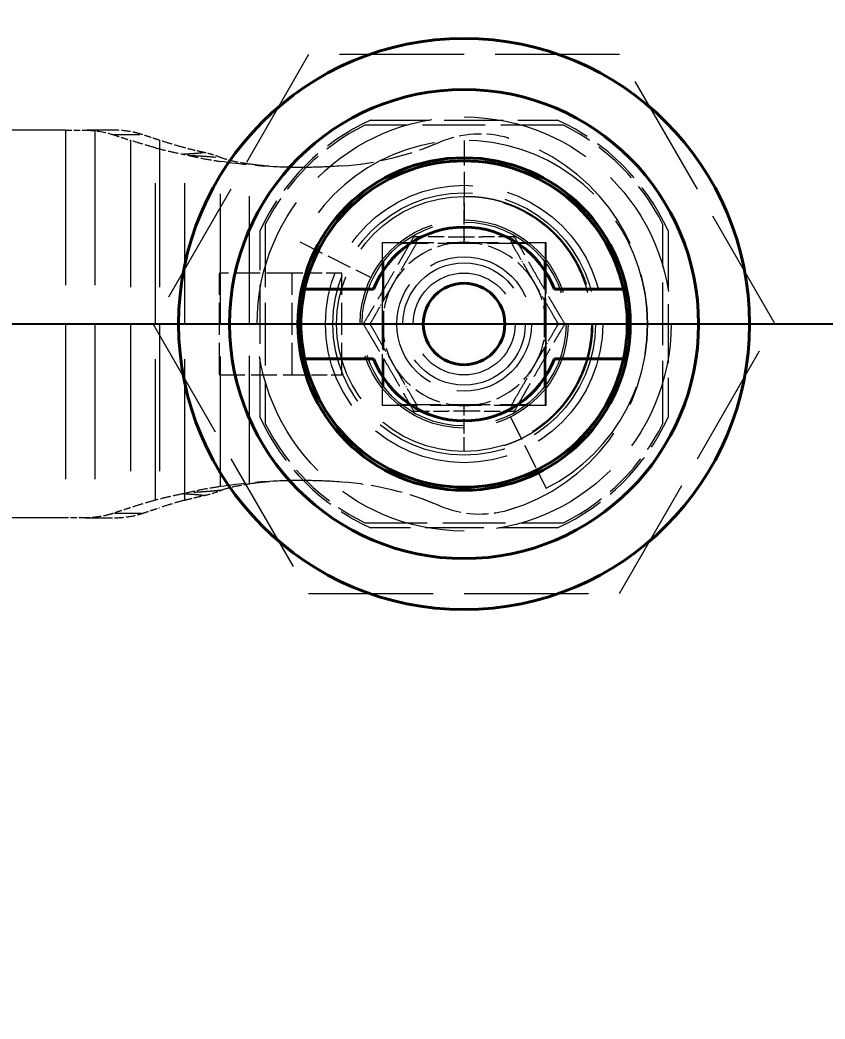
# Model space of a CAD drawing. Header units: millimetres. Extents: x 0 to 2523, y 0 to 1782.
# Drawn here: x 823.5 to 862.97, y 529.16 to 578.14 of the extents above; entities that cross this region are included whole.
import ezdxf

# ---------------------------------------------------------------- set-up
doc = ezdxf.new("R2010")
doc.units = ezdxf.units.MM
doc.header["$LTSCALE"] = 3
doc.linetypes.add('DASHED', pattern=[0.2067, 0.1654, -0.0413])
for name, color, linetype, lineweight in [('가려진 것(ISO)', 2, 'DASHED', 18), ('가려진 좁은 것(ISO)', 2, 'DASHED', 18), ('가시적인 것(ISO)', 3, 'Continuous', 40), ('치수(ISO)', 2, 'Continuous', 25)]:
    doc.layers.add(name, color=color, linetype=linetype, lineweight=lineweight)
doc.styles.add('치수 텍스트_PSTEK_POSCO', font='isocp.shx')
doc.dimstyles.new('치수_PSTEK_POSCO', dxfattribs={"dimscale": 3, "dimtxt": 2.5, "dimasz": 1.5, "dimexe": 1, "dimexo": 1.5, "dimgap": 1, "dimtad": 1, "dimrnd": 1e-08, "dimdsep": 46, "dimtxsty": '치수 텍스트_PSTEK_POSCO', "dimcen": 0.09, "dimdle": 10, "dimclrd": 7, "dimclre": 7, "dimclrt": 2, "dimadec": 1, "dimazin": 2, "dimtfac": 1, "dimtmove": 0, "dimatfit": 3, "dimfxl": 0, "dimtolj": 1, "dimlwd": -1, "dimlwe": -1, "dimarcsym": 0})

# ---------------------------------------------------------------- blocks, each defined once
blk = doc.blocks.new('*D47')
at = {"layer": 'Defpoints', "color": 0, "transparency": 16777216}
for p in [(882.527, 563.233), (749.664, 453.233), (882.527, 453.233)]:
    blk.add_point(p, dxfattribs=at)
at = {"layer": '치수(ISO)', "color": 7, "transparency": 16777216}
for p, q in [((878.027, 563.233), (746.664, 563.233)), ((749.664, 558.733), (749.664, 457.733)), ((878.027, 453.233), (746.664, 453.233))]:
    blk.add_line(p, q, dxfattribs=at)
for points in [[(748.914, 558.733), (750.414, 558.733), (749.664, 563.233)], [(748.914, 457.733), (750.414, 457.733), (749.664, 453.233)]]:
    blk.add_solid(points, dxfattribs=at)
at = {"layer": '치수(ISO)', "color": 2, "transparency": 16777216, "insert": (742.914, 502.98), "char_height": 7.5, "attachment_point": 4, "rotation": 90, "style": '치수 텍스트_PSTEK_POSCO'}
blk.add_mtext('\\A1;110', dxfattribs=at)
blk = doc.blocks.new('*D122')
at = {"layer": 'Defpoints', "color": 0, "transparency": 16777216}
for p in [(785.277, 606.537), (890.277, 606.537), (890.277, 570.983)]:
    blk.add_point(p, dxfattribs=at)
at = {"layer": '치수(ISO)', "color": 7, "transparency": 16777216}
for p, q in [((890.277, 575.483), (890.277, 609.537)), ((789.777, 606.537), (885.777, 606.537))]:
    blk.add_line(p, q, dxfattribs=at)
for points in [[(789.777, 607.287), (789.777, 605.787), (785.277, 606.537)], [(885.777, 607.287), (885.777, 605.787), (890.277, 606.537)]]:
    blk.add_solid(points, dxfattribs=at)
at = {"layer": '치수(ISO)', "color": 2, "transparency": 16777216, "insert": (831.621, 613.287), "char_height": 7.5, "attachment_point": 4, "style": '치수 텍스트_PSTEK_POSCO'}
blk.add_mtext('\\A1;105', dxfattribs=at)

msp = doc.modelspace()

# ---------------------------------------------------------------- linework, layer by layer
at = {"layer": '가려진 것(ISO)', "ltscale": 12.296404}
for p, q in [((837.6516, 576.4399), (830.0266, 563.233)), ((852.9016, 576.4399), (837.6516, 576.4399)), ((860.5266, 563.233), (852.9016, 576.4399)), ((830.0266, 563.233), (837.6516, 550.0261)), ((852.9016, 550.0261), (860.5266, 563.233)), ((837.6516, 550.0261), (852.9016, 550.0261))]:
    msp.add_line(p, q, dxfattribs=at)
at = {"layer": '가려진 것(ISO)', "ltscale": 5.818844}
for p, q in [((840.694, 573.233), (849.8591, 573.233)), ((835.2766, 558.6504), (835.2766, 567.8156)), ((855.2766, 567.8156), (855.2766, 558.6504)), ((849.8591, 553.233), (840.694, 553.233))]:
    msp.add_line(p, q, dxfattribs=at)
at = {"layer": '가려진 것(ISO)', "ltscale": 13.266974}
for p, q in [((825.7306, 572.733), (809.2769, 572.733)), ((825.7306, 553.733), (809.2769, 553.733))]:
    msp.add_line(p, q, dxfattribs=at)
at = {"layer": '가려진 것(ISO)', "ltscale": 0.617843}
for p, q in [((825.7306, 572.733), (826.6978, 572.733)), ((826.6978, 553.733), (825.7306, 553.733))]:
    msp.add_line(p, q, dxfattribs=at)
at = {"layer": '가려진 것(ISO)', "ltscale": 2.698401}
for p, q in [((828.133, 572.733), (826.6978, 572.733)), ((826.6978, 553.733), (828.133, 553.733))]:
    msp.add_line(p, q, dxfattribs=at)
at = {"layer": '가려진 것(ISO)', "ltscale": 6.187803}
for p, q in [((850.1497, 572.983), (840.4034, 572.983)), ((835.5266, 568.1061), (835.5266, 558.3598)), ((855.0266, 558.3598), (855.0266, 568.1061)), ((840.4034, 553.483), (850.1497, 553.483))]:
    msp.add_line(p, q, dxfattribs=at)
at = {"layer": '가려진 것(ISO)', "ltscale": 2.539495}
for p, q in [((846.0481, 572.5496), (846.0498, 572.5496)), ((841.2766, 567.233), (841.2783, 567.233)), ((841.2766, 559.233), (841.2783, 559.233)), ((846.0481, 553.9164), (846.0498, 553.9164))]:
    msp.add_line(p, q, dxfattribs=at)
at = {"layer": '가려진 것(ISO)', "ltscale": 2.476006}
for p, q in [((837.2261, 567.2567), (840.7146, 565.5131)), ((847.5567, 558.6711), (849.3003, 555.1825))]:
    msp.add_line(p, q, dxfattribs=at)
at = {"layer": '가려진 것(ISO)', "ltscale": 5.079091}
for p, q in [((841.2766, 559.233), (841.2766, 567.233)), ((841.2783, 559.233), (841.2783, 567.233)), ((849.2766, 567.233), (849.2766, 559.233)), ((849.2783, 567.233), (849.2783, 559.233))]:
    msp.add_line(p, q, dxfattribs=at)
at = {"layer": '가려진 것(ISO)', "ltscale": 5.079092}
for p, q in [((841.2783, 567.233), (849.2783, 567.233)), ((849.2783, 559.233), (841.2783, 559.233))]:
    msp.add_line(p, q, dxfattribs=at)
at = {"layer": '가려진 것(ISO)', "ltscale": 3.892509}
for p, q in [((848.3421, 567.183), (842.211, 567.183)), ((841.3266, 566.2985), (841.3266, 560.1674)), ((849.2266, 560.1674), (849.2266, 566.2985)), ((842.211, 559.283), (848.3421, 559.283))]:
    msp.add_line(p, q, dxfattribs=at)
at = {"layer": '가려진 것(ISO)', "ltscale": 3.174394}
for p, q in [((833.2783, 560.733), (833.2783, 565.733)), ((839.2783, 560.733), (839.2783, 565.733)), ((839.2789, 560.733), (839.2789, 565.733))]:
    msp.add_line(p, q, dxfattribs=at)
at = {"layer": '가려진 것(ISO)', "ltscale": 2.520347}
for p, q in [((836.844, 565.733), (833.2783, 565.733)), ((833.2783, 560.733), (836.844, 560.733))]:
    msp.add_line(p, q, dxfattribs=at)
at = {"layer": '가려진 것(ISO)', "ltscale": 1.545837}
for p, q in [((839.2789, 565.733), (836.844, 565.733)), ((836.844, 560.733), (839.2789, 560.733))]:
    msp.add_line(p, q, dxfattribs=at)
at = {"layer": '가려진 것(ISO)', "ltscale": 12.855655}
msp.add_circle((845.2766, 563.233), 10.15, dxfattribs=at)
at = {"layer": '가려진 것(ISO)', "ltscale": 13.780249}
msp.add_circle((845.2766, 563.233), 6.8, dxfattribs=at)
at = {"layer": '가려진 것(ISO)', "ltscale": 12.918983}
msp.add_circle((845.2766, 563.233), 5.1, dxfattribs=at)
at = {"layer": '가려진 것(ISO)', "ltscale": 12.665669}
for radius in [5, 2.5]:
    msp.add_circle((845.2766, 563.233), radius, dxfattribs=at)
at = {"layer": '가려진 것(ISO)', "ltscale": 15.198803}
msp.add_circle((845.2766, 563.233), 3, dxfattribs=at)
at = {"layer": '가려진 것(ISO)', "ltscale": 4.968216}
for start, end in [(114.61998, 155.38002), (24.61998, 65.38002), (204.61998, 245.38002), (294.61998, 335.38002)]:
    msp.add_arc((845.2766, 563.233), 11, start, end, dxfattribs=at)
at = {"layer": '가려진 것(ISO)', "ltscale": 4.455295}
for start, end in [(116.55631, 153.44369), (26.55631, 63.44369), (206.55631, 243.44369), (296.55631, 333.44369)]:
    msp.add_arc((845.2766, 563.233), 10.9, start, end, dxfattribs=at)
at = {"layer": '가려진 것(ISO)', "ltscale": 13.73512}
msp.add_arc((845.2766, 563.233), 9, 296.55631, 153.44369, dxfattribs=at)
at = {"layer": '가려진 것(ISO)', "ltscale": 2.659358}
for start, end in [(90, 150), (30, 90), (150, 210), (330, 30), (210, 270), (270, 330)]:
    msp.add_arc((845.2766, 563.233), 4, start, end, dxfattribs=at)
at = {"layer": '가려진 것(ISO)', "ltscale": 2.19112}
for centre, major_axis, start_param, end_param in [((846.0481, 567.5496), (-1.9645, 4.5979), 5.5929275, 6.2831853), ((846.0498, 567.5496), (1.4128, 4.7962), 0, 0.6902579), ((846.0481, 558.9164), (1.4128, -4.7962), 5.5929273, 6.2831853), ((846.0498, 558.9164), (-1.9645, -4.5979), 0, 0.690258)]:
    msp.add_ellipse(centre, major_axis=major_axis, ratio=0.9999999, start_param=start_param, end_param=end_param, dxfattribs=at)
at = {"layer": '가려진 것(ISO)', "ltscale": 3.154497}
for centre, major_axis, start_param, end_param in [((838.1899, 585.9411), (0, -15), 0.0725483, 0.4037923), ((838.1916, 585.9411), (0, -15), 0.0725482, 0.4037923), ((838.1899, 540.5248), (0, 15), 5.879393, 6.210637), ((838.1916, 540.5248), (0, 15), 5.879393, 6.2106371)]:
    msp.add_ellipse(centre, major_axis=major_axis, ratio=0.9999999, start_param=start_param, end_param=end_param, dxfattribs=at)
at = {"layer": '가려진 것(ISO)', "ltscale": 13.117392}
for centre, major_axis, start_param, end_param in [((844.7766, 563.233), (0, 9.5), 3.4280583, 5.9967198), ((844.7783, 563.233), (0, -9.5), 0.2864657, 2.8551271)]:
    msp.add_ellipse(centre, major_axis=major_axis, ratio=0.9999999, start_param=start_param, end_param=end_param, dxfattribs=at)
at = {"layer": '가려진 것(ISO)', "ltscale": 0.917555}
msp.add_open_spline([(826.6978, 572.733), (827.1603, 572.7317), (827.6064, 572.664), (828.0071, 572.5372), (828.0231, 572.5321), (828.039, 572.5268)], degree=3, knots=[-2.32675333, -2.32675333, -2.32675333, -2.32675333, -2.19233301, -2.19233301, -2.18674205, -2.18674205, -2.18674205, -2.18674205], dxfattribs=at)
at = {"layer": '가려진 것(ISO)', "ltscale": 0.917635}
for points, knots in [([(829.4742, 572.5268), (829.3435, 572.5696), (829.2083, 572.6068), (828.7694, 572.7012), (828.4512, 572.7315), (828.133, 572.733)], [-2.39231706, -2.39231706, -2.39231706, -2.39231706, -2.3486929, -2.3486929, -2.25464695, -2.25464695, -2.25464695, -2.25464695]), ([(828.133, 553.733), (828.4512, 553.7345), (828.7694, 553.7648), (829.2083, 553.8591), (829.3435, 553.8964), (829.4742, 553.9392)], [-3.84910613, -3.84910613, -3.84910613, -3.84910613, -3.75506018, -3.75506018, -3.71143601, -3.71143601, -3.71143601, -3.71143601])]:
    msp.add_open_spline(points, degree=3, knots=knots, dxfattribs=at)
at = {"layer": '가려진 것(ISO)', "ltscale": 0.690815}
for points, knots in [([(828.039, 572.5268), (828.1991, 572.4738), (828.3522, 572.4234), (828.498, 572.3757), (828.6153, 572.3373), (828.7279, 572.3005), (828.8356, 572.2655), (828.8617, 572.257), (828.8875, 572.2486), (828.913, 572.2403)], [0, 0, 0, 0, 0.5, 0.5, 0.5, 0.9025059, 0.9025059, 0.9025059, 1, 1, 1, 1]), ([(828.913, 554.2256), (828.8875, 554.2173), (828.8617, 554.209), (828.8356, 554.2005), (828.7279, 554.1654), (828.6153, 554.1287), (828.498, 554.0903), (828.3522, 554.0425), (828.1991, 553.9922), (828.039, 553.9392)], [0, 0, 0, 0, 0.0974908, 0.0974908, 0.0974908, 0.5, 0.5, 0.5, 1, 1, 1, 1])]:
    msp.add_open_spline(points, degree=3, knots=knots, dxfattribs=at)
at = {"layer": '가려진 것(ISO)', "ltscale": 1.037947}
for points, knots in [([(830.1422, 571.8725), (829.9365, 571.9288), (829.7311, 571.9876), (829.3214, 572.1102), (829.1169, 572.174), (828.913, 572.2403)], [-0.16348834, -0.16348834, -0.16348834, -0.16348834, -0.08174464, -0.08174464, -0.000001, -0.000001, -0.000001, -0.000001]), ([(831.5775, 571.8725), (831.3718, 571.9288), (831.1664, 571.9876), (830.7567, 572.1102), (830.5522, 572.174), (830.3483, 572.2403)], [-0.16348865, -0.16348865, -0.16348865, -0.16348865, -0.08174478, -0.08174478, -0.000001, -0.000001, -0.000001, -0.000001]), ([(830.1422, 554.5935), (829.9365, 554.5372), (829.7311, 554.4784), (829.3214, 554.3558), (829.1169, 554.292), (828.913, 554.2256)], [-0.16348834, -0.16348834, -0.16348834, -0.16348834, -0.08174464, -0.08174464, -0.000001, -0.000001, -0.000001, -0.000001]), ([(831.5775, 554.5935), (831.3718, 554.5372), (831.1664, 554.4784), (830.7567, 554.3558), (830.5522, 554.2919), (830.3483, 554.2256)], [-0.16348865, -0.16348865, -0.16348865, -0.16348865, -0.08174478, -0.08174478, -0.000001, -0.000001, -0.000001, -0.000001])]:
    msp.add_open_spline(points, degree=3, knots=knots, dxfattribs=at)
at = {"layer": '가려진 것(ISO)', "ltscale": 0.690919}
for points, knots in [([(830.3483, 572.2403), (830.3224, 572.2487), (830.2963, 572.2572), (830.2698, 572.2659), (830.1624, 572.3008), (830.0501, 572.3374), (829.9332, 572.3757), (829.7874, 572.4235), (829.6342, 572.4738), (829.4742, 572.5268)], [0, 0, 0, 0, 0.0988299, 0.0988299, 0.0988299, 0.5, 0.5, 0.5, 1, 1, 1, 1]), ([(829.4742, 553.9392), (829.6344, 553.9922), (829.7875, 554.0426), (829.9333, 554.0903), (830.0503, 554.1286), (830.1625, 554.1652), (830.2698, 554.2001), (830.2963, 554.2087), (830.3224, 554.2172), (830.3483, 554.2256)], [0, 0, 0, 0, 0.5, 0.5, 0.5, 0.9010945, 0.9010945, 0.9010945, 1, 1, 1, 1])]:
    msp.add_open_spline(points, degree=3, knots=knots, dxfattribs=at)
at = {"layer": '가려진 것(ISO)', "ltscale": 1.033177}
for points, knots in [([(830.1422, 571.8725), (830.3444, 571.8171), (830.5596, 571.7628), (831.0183, 571.6563), (831.2616, 571.6044), (831.5137, 571.5551)], [-0.16282276, -0.16282276, -0.16282276, -0.16282276, -0.08246392, -0.08246392, -0.000001, -0.000001, -0.000001, -0.000001]), ([(831.5137, 554.9108), (831.2616, 554.8616), (831.0183, 554.8097), (830.5597, 554.7032), (830.3444, 554.6489), (830.1422, 554.5935)], [0.000001, 0.000001, 0.000001, 0.000001, 0.08245258, 0.08245258, 0.16282276, 0.16282276, 0.16282276, 0.16282276])]:
    msp.add_open_spline(points, degree=3, knots=knots, dxfattribs=at)
at = {"layer": '가려진 것(ISO)', "ltscale": 0.746982}
msp.add_open_spline([(832.5436, 571.6382), (832.3661, 571.6764), (832.1965, 571.7152), (832.0353, 571.7544), (831.8741, 571.7936), (831.7214, 571.8331), (831.5775, 571.8725)], degree=3, knots=[0, 0, 0, 0, 0.5, 0.5, 0.5, 1, 1, 1, 1], dxfattribs=at)
at = {"layer": '가려진 것(ISO)', "ltscale": 0.156232}
for points, knots in [([(831.5137, 571.5551), (831.5514, 571.5478), (831.5891, 571.5399), (831.6647, 571.5233), (831.7026, 571.5144), (831.7405, 571.5051)], [0.000001, 0.000001, 0.000001, 0.000001, 0.012313333, 0.012313333, 0.024625639, 0.024625639, 0.024625639, 0.024625639]), ([(831.7405, 554.9609), (831.7026, 554.9515), (831.6647, 554.9427), (831.5891, 554.926), (831.5514, 554.9182), (831.5137, 554.9108)], [0.000001, 0.000001, 0.000001, 0.000001, 0.01231331, 0.01231331, 0.024625646, 0.024625646, 0.024625646, 0.024625646])]:
    msp.add_open_spline(points, degree=3, knots=knots, dxfattribs=at)
at = {"layer": '가려진 것(ISO)', "ltscale": 1.041271}
for points, knots in [([(831.7405, 571.5051), (831.9933, 571.4429), (832.254, 571.3879), (832.7849, 571.288), (833.0542, 571.2434), (833.3246, 571.2033)], [-0.16423316, -0.16423316, -0.16423316, -0.16423316, -0.08209167, -0.08209167, -0.00008865, -0.00008865, -0.00008865, -0.00008865]), ([(833.3246, 555.2626), (833.0543, 555.2225), (832.7851, 555.178), (832.2542, 555.0781), (831.9934, 555.023), (831.7405, 554.9609)], [0.00008865, 0.00008865, 0.00008865, 0.00008865, 0.0820562, 0.0820562, 0.16423317, 0.16423317, 0.16423317, 0.16423317])]:
    msp.add_open_spline(points, degree=3, knots=knots, dxfattribs=at)
at = {"layer": '가려진 것(ISO)', "ltscale": 0.580682}
msp.add_open_spline([(833.3611, 571.3867), (833.2239, 571.442), (833.0866, 571.4905), (832.9501, 571.5323), (832.8136, 571.5742), (832.6779, 571.6094), (832.5436, 571.6382)], degree=3, knots=[0, 0, 0, 0, 0.5, 0.5, 0.5, 1, 1, 1, 1], dxfattribs=at)
at = {"layer": '가려진 것(ISO)', "ltscale": 3.790577}
for points in [[(839.2789, 570.9806), (838.2864, 570.9085), (837.2906, 570.8909), (835.3009, 570.9654), (834.309, 571.0572), (833.3246, 571.2033)], [(839.2789, 555.4854), (838.2864, 555.5575), (837.2906, 555.575), (835.3009, 555.5006), (834.309, 555.4087), (833.3246, 555.2626)]]:
    msp.add_open_spline(points, degree=3, knots=[-0.59728772, -0.59728772, -0.59728772, -0.59728772, -0.29865558, -0.29865558, -0.00008864, -0.00008864, -0.00008864, -0.00008864], dxfattribs=at)
at = {"layer": '가려진 것(ISO)', "ltscale": 0.923971}
for points, knots in [([(834.7599, 571.0708), (834.5035, 571.106), (834.2476, 571.1468), (833.7611, 571.2516), (833.5468, 571.3118), (833.3611, 571.3867)], [0.000001, 0.000001, 0.000001, 0.000001, 0.07765173, 0.07765173, 0.15274647, 0.15274647, 0.15274647, 0.15274647]), ([(833.3611, 555.0793), (833.5445, 555.1532), (833.7558, 555.2128), (834.2415, 555.3182), (834.5004, 555.3596), (834.7599, 555.3951)], [-0.15257167, -0.15257167, -0.15257167, -0.15257167, -0.07857682, -0.07857682, -0.000001, -0.000001, -0.000001, -0.000001])]:
    msp.add_open_spline(points, degree=3, knots=knots, dxfattribs=at)
at = {"layer": '가려진 것(ISO)', "ltscale": 2.873697}
for points in [[(839.2772, 570.9806), (838.6292, 570.9335), (837.9339, 570.9129), (837.3485, 570.9092), (836.763, 570.9056), (836.2874, 570.9188), (835.7365, 570.9642), (835.4221, 570.9902), (835.0833, 571.0265), (834.7599, 571.0708)], [(839.2772, 555.4854), (838.6292, 555.5324), (837.9339, 555.5531), (837.3485, 555.5567), (836.763, 555.5604), (836.2874, 555.5471), (835.7365, 555.5017), (835.4221, 555.4758), (835.0833, 555.4394), (834.7599, 555.3951)]]:
    msp.add_open_spline(points, degree=3, knots=[0, 0, 0, 0, 0.3890197, 0.3890197, 0.3890197, 0.7780394, 0.7780394, 0.7780394, 1, 1, 1, 1], dxfattribs=at)
at = {"layer": '가려진 것(ISO)', "ltscale": 0.356764}
for points in [[(842.9672, 567.233), (842.9672, 567.233), (842.9637, 567.2389), (842.9502, 567.2623), (842.9397, 567.2806), (842.9114, 567.3296), (842.8929, 567.3616), (842.852, 567.4325), (842.8296, 567.4712), (842.8056, 567.5128), (842.8051, 567.5136), (842.8047, 567.5145)], [(847.586, 559.233), (847.586, 559.233), (847.5894, 559.227), (847.6029, 559.2037), (847.6134, 559.1854), (847.6417, 559.1364), (847.6602, 559.1043), (847.7012, 559.0334), (847.7235, 558.9947), (847.7475, 558.9532), (847.748, 558.9523), (847.7485, 558.9515)]]:
    msp.add_open_spline(points, degree=3, knots=[0.000007253, 0.000007253, 0.000007253, 0.000007253, 0.012182988, 0.012182988, 0.025541036, 0.025541036, 0.040859243, 0.040859243, 0.055840117, 0.055840117, 0.056151409, 0.056151409, 0.056151409, 0.056151409], dxfattribs=at)
at = {"layer": '가려진 것(ISO)', "ltscale": 0.356759}
for points, knots in [([(847.586, 567.233), (847.586, 567.233), (847.5894, 567.2389), (847.6029, 567.2623), (847.6134, 567.2806), (847.6417, 567.3296), (847.6602, 567.3616), (847.7012, 567.4325), (847.7235, 567.4712), (847.7475, 567.5128), (847.748, 567.5136), (847.7485, 567.5145)], [-0.056046369, -0.056046369, -0.056046369, -0.056046369, -0.043826559, -0.043826559, -0.030415995, -0.030415995, -0.015038694, -0.015038694, 0, 0, 0.000312487, 0.000312487, 0.000312487, 0.000312487]), ([(842.9672, 559.233), (842.9672, 559.233), (842.9637, 559.227), (842.9502, 559.2037), (842.9397, 559.1854), (842.9114, 559.1364), (842.8929, 559.1044), (842.852, 559.0334), (842.8296, 558.9947), (842.8056, 558.9532), (842.8051, 558.9523), (842.8047, 558.9515)], [-0.056046371, -0.056046371, -0.056046371, -0.056046371, -0.043826559, -0.043826559, -0.030415995, -0.030415995, -0.015038694, -0.015038694, 0, 0, 0.000312487, 0.000312487, 0.000312487, 0.000312487])]:
    msp.add_open_spline(points, degree=3, knots=knots, dxfattribs=at)
at = {"layer": '가려진 것(ISO)', "ltscale": 2.94755}
for points in [[(842.9672, 567.233), (842.8885, 567.0967), (842.8049, 566.952), (842.7155, 566.797), (842.626, 566.6421), (842.5307, 566.4769), (842.432, 566.3061), (842.3334, 566.1352), (842.2314, 565.9587), (842.1276, 565.7789), (842.0238, 565.5991), (841.9181, 565.416), (841.8125, 565.233), (841.7068, 565.0499), (841.6011, 564.8669), (841.4973, 564.6871), (841.3935, 564.5073), (841.2916, 564.3307), (841.1929, 564.1599), (841.0943, 563.989), (840.9989, 563.8239), (840.9095, 563.6689), (840.82, 563.514), (840.7364, 563.3692), (840.6578, 563.233)], [(847.586, 559.233), (847.6646, 559.3692), (847.7482, 559.514), (847.8377, 559.6689), (847.9271, 559.8239), (848.0225, 559.989), (848.1211, 560.1599), (848.2198, 560.3307), (848.3217, 560.5073), (848.4255, 560.6871), (848.5293, 560.8669), (848.635, 561.0499), (848.7407, 561.233), (848.8463, 561.416), (848.952, 561.5991), (849.0558, 561.7789), (849.1596, 561.9587), (849.2616, 562.1352), (849.3602, 562.3061), (849.4589, 562.4769), (849.5542, 562.6421), (849.6437, 562.797), (849.7331, 562.952), (849.8167, 563.0967), (849.8953, 563.2329)]]:
    msp.add_open_spline(points, degree=3, knots=[0, 0, 0, 0, 0.125, 0.125, 0.125, 0.25, 0.25, 0.25, 0.375, 0.375, 0.375, 0.5, 0.5, 0.5, 0.625, 0.625, 0.625, 0.75, 0.75, 0.75, 0.875, 0.875, 0.875, 1, 1, 1, 1], dxfattribs=at)
at = {"layer": '가려진 것(ISO)', "ltscale": 0.319888}
for points in [[(842.9672, 567.233), (842.8843, 567.0895), (842.8013, 566.9457), (842.7181, 566.8016)], [(847.586, 559.233), (847.6688, 559.3764), (847.7518, 559.5202), (847.835, 559.6643)]]:
    msp.add_open_spline(points, degree=3, dxfattribs=at)
at = {"layer": '가려진 것(ISO)', "ltscale": 2.947551}
for points in [[(849.8953, 563.233), (849.8167, 563.3692), (849.7331, 563.514), (849.6437, 563.6689), (849.5542, 563.8239), (849.4589, 563.989), (849.3602, 564.1599), (849.2616, 564.3307), (849.1596, 564.5073), (849.0558, 564.6871), (848.952, 564.8669), (848.8463, 565.0499), (848.7407, 565.233), (848.635, 565.416), (848.5293, 565.5991), (848.4255, 565.7789), (848.3217, 565.9587), (848.2198, 566.1352), (848.1211, 566.3061), (848.0225, 566.4769), (847.9271, 566.6421), (847.8377, 566.797), (847.7482, 566.952), (847.6646, 567.0967), (847.586, 567.233)], [(840.6578, 563.2329), (840.7364, 563.0967), (840.82, 562.952), (840.9095, 562.797), (840.9989, 562.6421), (841.0943, 562.4769), (841.1929, 562.3061), (841.2916, 562.1352), (841.3935, 561.9587), (841.4973, 561.7789), (841.6011, 561.5991), (841.7068, 561.416), (841.8125, 561.233), (841.9181, 561.0499), (842.0238, 560.8669), (842.1276, 560.6871), (842.2314, 560.5073), (842.3334, 560.3307), (842.432, 560.1599), (842.5307, 559.989), (842.626, 559.8239), (842.7155, 559.6689), (842.8049, 559.514), (842.8885, 559.3692), (842.9672, 559.233)]]:
    msp.add_open_spline(points, degree=3, knots=[0, 0, 0, 0, 0.125, 0.125, 0.125, 0.25, 0.25, 0.25, 0.375, 0.375, 0.375, 0.5, 0.5, 0.5, 0.625, 0.625, 0.625, 0.75, 0.75, 0.75, 0.875, 0.875, 0.875, 1, 1, 1, 1], dxfattribs=at)
at = {"layer": '가려진 것(ISO)', "ltscale": 0.319816}
for points in [[(847.835, 566.8017), (847.7518, 566.9458), (847.6688, 567.0896), (847.586, 567.233)], [(842.7182, 559.6642), (842.8014, 559.5202), (842.8844, 559.3764), (842.9672, 559.233)]]:
    msp.add_open_spline(points, degree=3, dxfattribs=at)
at = {"layer": '가려진 것(ISO)', "ltscale": 0.413316}
for points in [[(842.4399, 566.3198), (842.332, 566.1328), (842.2237, 565.9453), (842.1153, 565.7575)], [(848.1132, 560.1462), (848.2212, 560.3332), (848.3294, 560.5207), (848.4378, 560.7084)]]:
    msp.add_open_spline(points, degree=3, dxfattribs=at)
at = {"layer": '가려진 것(ISO)', "ltscale": 0.413627}
for points in [[(848.4379, 565.7574), (848.3295, 565.9452), (848.2211, 566.1329), (848.113, 566.3201)], [(842.1152, 560.7086), (842.2237, 560.5207), (842.332, 560.3331), (842.4401, 560.1459)]]:
    msp.add_open_spline(points, degree=3, dxfattribs=at)
at = {"layer": '가려진 것(ISO)', "ltscale": 0.410559}
for points in [[(841.5087, 564.7068), (841.401, 564.5203), (841.2935, 564.334), (841.1862, 564.1483)], [(849.0445, 561.7592), (849.1521, 561.9456), (849.2597, 562.1319), (849.3669, 562.3177)]]:
    msp.add_open_spline(points, degree=3, dxfattribs=at)
at = {"layer": '가려진 것(ISO)', "ltscale": 0.41055}
for points in [[(849.3669, 564.1483), (849.2597, 564.334), (849.1521, 564.5203), (849.0445, 564.7068)], [(841.1862, 562.3177), (841.2935, 562.1319), (841.401, 561.9456), (841.5087, 561.7592)]]:
    msp.add_open_spline(points, degree=3, dxfattribs=at)
at = {"layer": '가려진 것(ISO)', "ltscale": 0.320456}
for points in [[(840.9073, 563.6651), (840.8239, 563.5207), (840.7407, 563.3767), (840.6578, 563.233)], [(849.8954, 563.233), (849.8124, 563.3767), (849.7292, 563.5207), (849.6459, 563.6651)], [(840.6578, 563.233), (840.7407, 563.0893), (840.8239, 562.9452), (840.9073, 562.8008)], [(849.6459, 562.8008), (849.7292, 562.9452), (849.8124, 563.0893), (849.8954, 563.233)]]:
    msp.add_open_spline(points, degree=3, dxfattribs=at)
at = {"layer": '가려진 것(ISO)', "ltscale": 0.356819}
for points, knots in [([(840.6578, 563.233), (840.6578, 563.233), (840.6509, 563.233), (840.624, 563.233), (840.6029, 563.233), (840.5462, 563.233), (840.5093, 563.233), (840.4274, 563.233), (840.3827, 563.233), (840.3347, 563.233), (840.3337, 563.233), (840.3327, 563.233)], [-0.056055776, -0.056055776, -0.056055776, -0.056055776, -0.043849048, -0.043849048, -0.030415241, -0.030415241, -0.015046721, -0.015046721, 0, 0, 0.000314742, 0.000314742, 0.000314742, 0.000314742]), ([(849.8954, 563.233), (849.8953, 563.233), (849.9022, 563.233), (849.9291, 563.233), (849.9503, 563.233), (850.0069, 563.233), (850.0439, 563.233), (850.1257, 563.233), (850.1704, 563.233), (850.2184, 563.233), (850.2194, 563.233), (850.2204, 563.233)], [-0.056055727, -0.056055727, -0.056055727, -0.056055727, -0.043846592, -0.043846592, -0.030415241, -0.030415241, -0.015046721, -0.015046721, 0, 0, 0.000314742, 0.000314742, 0.000314742, 0.000314742])]:
    msp.add_open_spline(points, degree=3, knots=knots, dxfattribs=at)
at = {"layer": '가려진 것(ISO)', "ltscale": 0.580681}
msp.add_open_spline([(832.5436, 554.8277), (832.6774, 554.8565), (832.8129, 554.8916), (832.9493, 554.9334), (833.0858, 554.9752), (833.2233, 555.0238), (833.3611, 555.0793)], degree=3, knots=[0, 0, 0, 0, 0.5, 0.5, 0.5, 1, 1, 1, 1], dxfattribs=at)
at = {"layer": '가려진 것(ISO)', "ltscale": 0.746983}
msp.add_open_spline([(831.5775, 554.5935), (831.7213, 554.6329), (831.874, 554.6723), (832.0352, 554.7115), (832.1963, 554.7507), (832.366, 554.7896), (832.5436, 554.8277)], degree=3, knots=[0, 0, 0, 0, 0.5, 0.5, 0.5, 1, 1, 1, 1], dxfattribs=at)
at = {"layer": '가려진 것(ISO)', "ltscale": 0.917664}
msp.add_open_spline([(828.039, 553.9392), (827.9083, 553.8964), (827.7731, 553.8591), (827.3342, 553.7648), (827.0159, 553.7345), (826.6978, 553.733)], degree=3, knots=[3.71149206, 3.71149206, 3.71149206, 3.71149206, 3.75511823, 3.75511823, 3.84916664, 3.84916664, 3.84916664, 3.84916664], dxfattribs=at)
at = {"layer": '가려진 좁은 것(ISO)', "ltscale": 15.320109}
for p, q in [((825.7306, 572.733), (825.7306, 553.733)), ((827.1659, 572.733), (827.1659, 553.733))]:
    msp.add_line(p, q, dxfattribs=at)
at = {"layer": '가려진 좁은 것(ISO)', "ltscale": 2.698427}
for p, q in [((828.039, 572.5268), (829.4742, 572.5268)), ((829.4742, 553.9392), (828.039, 553.9392))]:
    msp.add_line(p, q, dxfattribs=at)
at = {"layer": '가려진 좁은 것(ISO)', "ltscale": 14.52563}
msp.add_line((828.913, 572.2403), (828.913, 554.2256), dxfattribs=at)
at = {"layer": '가려진 좁은 것(ISO)', "ltscale": 14.525633}
msp.add_line((830.3483, 572.2403), (830.3483, 554.2256), dxfattribs=at)
at = {"layer": '가려진 좁은 것(ISO)', "ltscale": 2.539495}
for p, q in [((844.0836, 572.1475), (844.0853, 572.1475)), ((847.4609, 572.3458), (847.4626, 572.3458)), ((839.2789, 570.9806), (839.2772, 570.9806)), ((839.2789, 555.4854), (839.2772, 555.4854)), ((844.0836, 554.3185), (844.0853, 554.3185)), ((847.4609, 554.1201), (847.4626, 554.1201))]:
    msp.add_line(p, q, dxfattribs=at)
at = {"layer": '가려진 좁은 것(ISO)', "ltscale": 2.476006}
msp.add_line((845.2774, 572.233), (845.2774, 568.333), dxfattribs=at)
at = {"layer": '가려진 좁은 것(ISO)', "ltscale": 13.932405}
msp.add_line((830.1422, 554.5935), (830.1422, 571.8725), dxfattribs=at)
at = {"layer": '가려진 좁은 것(ISO)', "ltscale": 13.932404}
msp.add_line((831.5775, 554.5935), (831.5775, 571.8725), dxfattribs=at)
at = {"layer": '가려진 좁은 것(ISO)', "ltscale": 12.853303}
msp.add_line((833.3246, 555.2626), (833.3246, 571.2033), dxfattribs=at)
at = {"layer": '가려진 좁은 것(ISO)', "ltscale": 12.639679}
msp.add_line((834.7599, 555.3951), (834.7599, 571.0708), dxfattribs=at)
at = {"layer": '가려진 좁은 것(ISO)', "ltscale": 1.428422}
for p, q in [((845.2766, 567.233), (845.2766, 569.483)), ((845.2766, 556.983), (845.2766, 559.233))]:
    msp.add_line(p, q, dxfattribs=at)
at = {"layer": '가려진 좁은 것(ISO)', "ltscale": 0.31017}
for p, q in [((845.2766, 567.4962), (845.2766, 567.233)), ((845.2766, 558.9698), (845.2766, 559.233))]:
    msp.add_line(p, q, dxfattribs=at)
at = {"layer": '가려진 좁은 것(ISO)', "ltscale": 5.079091}
msp.add_line((849.2766, 559.233), (849.2766, 567.233), dxfattribs=at)
at = {"layer": '가려진 좁은 것(ISO)', "ltscale": 0.12796}
for p, q in [((841.2783, 566.2352), (841.2782, 566.2351)), ((841.2782, 560.2308), (841.2783, 560.2307))]:
    msp.add_line(p, q, dxfattribs=at)
at = {"layer": '가려진 좁은 것(ISO)', "ltscale": 3.812028}
msp.add_line((841.2782, 566.2351), (841.2782, 560.2308), dxfattribs=at)
at = {"layer": '가려진 좁은 것(ISO)', "ltscale": 3.806553}
msp.add_line((849.2782, 560.2351), (849.2782, 566.2308), dxfattribs=at)
at = {"layer": '가려진 좁은 것(ISO)', "ltscale": 0.125799}
for p, q in [((849.2782, 566.2308), (849.2783, 566.2307)), ((849.2783, 560.2353), (849.2782, 560.2351))]:
    msp.add_line(p, q, dxfattribs=at)
at = {"layer": '가려진 좁은 것(ISO)', "ltscale": 3.174394}
msp.add_line((836.844, 560.733), (836.844, 565.733), dxfattribs=at)
at = {"layer": '가려진 좁은 것(ISO)', "ltscale": 13.046878}
msp.add_circle((845.2766, 563.233), 6.4381, dxfattribs=at)
at = {"layer": '가려진 좁은 것(ISO)', "ltscale": 12.665669}
msp.add_circle((845.2766, 563.233), 6.25, dxfattribs=at)
at = {"layer": '가려진 좁은 것(ISO)', "ltscale": 11.145789}
msp.add_circle((845.2766, 563.233), 3.3, dxfattribs=at)
at = {"layer": '가려진 좁은 것(ISO)', "ltscale": 2.734044}
for points, knots in [([(832.5436, 571.6382), (832.5218, 571.6348), (832.4993, 571.6315), (832.4762, 571.6283), (832.4339, 571.6224), (832.3896, 571.6168), (832.3432, 571.6116), (832.3149, 571.6084), (832.286, 571.6053), (832.2562, 571.6024), (832.2432, 571.6011), (832.2301, 571.5998), (832.2168, 571.5986), (832.1784, 571.595), (832.1389, 571.5916), (832.0981, 571.5883), (832.0619, 571.5854), (832.0248, 571.5827), (831.9868, 571.5801), (831.962, 571.5784), (831.9368, 571.5767), (831.9113, 571.5751), (831.902, 571.5745), (831.8926, 571.574), (831.8832, 571.5734), (831.8516, 571.5715), (831.8196, 571.5697), (831.7869, 571.5679), (831.7577, 571.5663), (831.7281, 571.5648), (831.698, 571.5633), (831.671, 571.562), (831.6436, 571.5607), (831.6159, 571.5595), (831.591, 571.5584), (831.5657, 571.5573), (831.5402, 571.5562), (831.5314, 571.5558), (831.5226, 571.5555), (831.5137, 571.5551)], [0, 0, 0, 0, 0.0844545, 0.0844545, 0.0844545, 0.2392845, 0.2392845, 0.2392845, 0.3333333, 0.3333333, 0.3333333, 0.3743632, 0.3743632, 0.3743632, 0.4929223, 0.4929223, 0.4929223, 0.5980553, 0.5980553, 0.5980553, 0.6666667, 0.6666667, 0.6666667, 0.6917173, 0.6917173, 0.6917173, 0.7754928, 0.7754928, 0.7754928, 0.8505712, 0.8505712, 0.8505712, 0.9180518, 0.9180518, 0.9180518, 0.9789633, 0.9789633, 0.9789633, 1, 1, 1, 1]), ([(831.5137, 554.9108), (831.6542, 554.9052), (831.7871, 554.8986), (831.9112, 554.8908), (832.0352, 554.8831), (832.1505, 554.8741), (832.256, 554.8636), (832.3615, 554.8532), (832.4572, 554.8412), (832.5436, 554.8277)], [0, 0, 0, 0, 0.3333333, 0.3333333, 0.3333333, 0.6666667, 0.6666667, 0.6666667, 1, 1, 1, 1])]:
    msp.add_open_spline(points, degree=3, knots=knots, dxfattribs=at)
at = {"layer": '가려진 좁은 것(ISO)', "ltscale": 2.707696}
for points, knots in [([(831.7405, 571.5051), (831.9332, 571.4972), (832.1249, 571.4876), (832.3126, 571.4759), (832.5004, 571.4643), (832.6842, 571.4505), (832.8603, 571.4353), (833.0364, 571.42), (833.2047, 571.4033), (833.3611, 571.3867)], [0, 0, 0, 0, 0.3333333, 0.3333333, 0.3333333, 0.6666667, 0.6666667, 0.6666667, 1, 1, 1, 1]), ([(833.3611, 555.0793), (833.3361, 555.0766), (833.3108, 555.074), (833.2852, 555.0713), (833.226, 555.0652), (833.1652, 555.059), (833.1031, 555.053), (833.0418, 555.0471), (832.9792, 555.0412), (832.9155, 555.0355), (832.8972, 555.0339), (832.8788, 555.0323), (832.8603, 555.0307), (832.8154, 555.0268), (832.7701, 555.023), (832.7243, 555.0193), (832.6627, 555.0144), (832.6003, 555.0096), (832.5373, 555.0051), (832.4812, 555.001), (832.4245, 554.9972), (832.3675, 554.9935), (832.3493, 554.9923), (832.331, 554.9912), (832.3127, 554.99), (832.2813, 554.9881), (832.2499, 554.9862), (832.2183, 554.9844), (832.1745, 554.9818), (832.1305, 554.9794), (832.0863, 554.977), (832.0472, 554.975), (832.0079, 554.973), (831.9686, 554.9711), (831.9336, 554.9694), (831.8985, 554.9677), (831.8633, 554.9661), (831.8318, 554.9647), (831.8003, 554.9633), (831.7688, 554.962), (831.7594, 554.9616), (831.7499, 554.9612), (831.7405, 554.9609)], [0, 0, 0, 0, 0.0532858, 0.0532858, 0.0532858, 0.1766136, 0.1766136, 0.1766136, 0.2983371, 0.2983371, 0.2983371, 0.3333333, 0.3333333, 0.3333333, 0.4182823, 0.4182823, 0.4182823, 0.5324802, 0.5324802, 0.5324802, 0.6341594, 0.6341594, 0.6341594, 0.6666667, 0.6666667, 0.6666667, 0.7223421, 0.7223421, 0.7223421, 0.7996501, 0.7996501, 0.7996501, 0.8681126, 0.8681126, 0.8681126, 0.9291059, 0.9291059, 0.9291059, 0.9836748, 0.9836748, 0.9836748, 1, 1, 1, 1])]:
    msp.add_open_spline(points, degree=3, knots=knots, dxfattribs=at)
at = {"layer": '가려진 좁은 것(ISO)', "ltscale": 0.001011}
msp.add_open_spline([(841.1646, 571.2387), (841.1646, 571.2387), (841.1646, 571.2387), (841.1646, 571.2387)], degree=3, dxfattribs=at)
at = {"layer": '가려진 좁은 것(ISO)', "ltscale": 15.938072}
msp.add_open_spline([(845.2766, 569.483), (845.2766, 569.483), (845.2766, 569.483), (845.2766, 569.4831), (845.2766, 569.4831), (845.2767, 569.4832), (845.2768, 569.4833), (845.2771, 569.4835), (845.2775, 569.4836), (845.2782, 569.4839), (845.2786, 569.4839), (845.281, 569.4845), (845.2832, 569.4848), (845.2877, 569.4853), (845.2901, 569.4855), (845.2971, 569.4861), (845.3017, 569.4864), (845.3203, 569.4875), (845.3349, 569.488), (845.3646, 569.4888), (845.3797, 569.4891), (845.4257, 569.4897), (845.4571, 569.4897), (845.5511, 569.4887), (845.6139, 569.4868), (845.7645, 569.4799), (845.8626, 569.4729), (846.0627, 569.4535), (846.1648, 569.441), (846.3683, 569.4107), (846.4696, 569.393), (846.6668, 569.3534), (846.7627, 569.3316), (846.9361, 569.2881), (847.02, 569.2653), (847.1897, 569.215), (847.2755, 569.1877), (847.4474, 569.1285), (847.5337, 569.0967), (847.7056, 569.0289), (847.7913, 568.9929), (847.9609, 568.9172), (848.0448, 568.8774), (848.21, 568.7945), (848.2912, 568.7514), (848.4501, 568.6628), (848.5276, 568.6172), (848.6783, 568.5243), (848.7514, 568.4771), (848.8779, 568.3916), (848.9347, 568.3519), (849.0489, 568.2692), (849.1063, 568.2262), (849.2207, 568.1371), (849.2778, 568.091), (849.3908, 567.9965), (849.4468, 567.9479), (849.5571, 567.8489), (849.6113, 567.7984), (849.7174, 567.696), (849.7692, 567.6442), (849.87, 567.5399), (849.9189, 567.4874), (850.0134, 567.3827), (850.0589, 567.3305), (850.1665, 567.203), (850.2318, 567.1219), (850.3609, 566.9525), (850.4247, 566.8643), (850.5476, 566.6845), (850.6067, 566.593), (850.7177, 566.4112), (850.7695, 566.3209), (850.8759, 566.1255), (850.933, 566.013), (851.0417, 565.7812), (851.0933, 565.6618), (851.1898, 565.4177), (851.2347, 565.2929), (851.3167, 565.0395), (851.3539, 564.9109), (851.4199, 564.6516), (851.4487, 564.5209), (851.4978, 564.2591), (851.5181, 564.1281), (851.5501, 563.8675), (851.5618, 563.738), (851.5772, 563.4824), (851.5808, 563.3563), (851.5808, 563.233), (851.5808, 563.1096), (851.5772, 562.9836), (851.5618, 562.728), (851.5501, 562.5985), (851.5181, 562.3379), (851.4978, 562.2068), (851.4487, 561.9451), (851.4199, 561.8143), (851.3539, 561.5551), (851.3167, 561.4265), (851.2347, 561.1731), (851.1898, 561.0483), (851.0933, 560.8041), (851.0417, 560.6847), (850.933, 560.4529), (850.8759, 560.3405), (850.7695, 560.145), (850.7177, 560.0548), (850.6067, 559.873), (850.5476, 559.7815), (850.4247, 559.6017), (850.3609, 559.5134), (850.2318, 559.3441), (850.1665, 559.263), (850.0589, 559.1355), (850.0134, 559.0832), (849.9189, 558.9785), (849.87, 558.9261), (849.7692, 558.8218), (849.7174, 558.77), (849.6113, 558.6676), (849.5571, 558.6171), (849.4468, 558.518), (849.3908, 558.4695), (849.2778, 558.3749), (849.2207, 558.3289), (849.1063, 558.2398), (849.0489, 558.1967), (848.9347, 558.114), (848.8779, 558.0743), (848.7514, 557.9889), (848.6783, 557.9416), (848.5276, 557.8488), (848.4501, 557.8032), (848.2912, 557.7145), (848.21, 557.6715), (848.0448, 557.5886), (847.9609, 557.5488), (847.7913, 557.473), (847.7056, 557.437), (847.5337, 557.3692), (847.4474, 557.3374), (847.2755, 557.2783), (847.1897, 557.2509), (847.02, 557.2007), (846.9361, 557.1778), (846.7627, 557.1344), (846.6668, 557.1126), (846.4696, 557.073), (846.3683, 557.0552), (846.1648, 557.0249), (846.0627, 557.0124), (845.8626, 556.993), (845.7645, 556.9861), (845.6139, 556.9792), (845.5511, 556.9773), (845.4571, 556.9763), (845.4257, 556.9763), (845.3797, 556.9768), (845.3646, 556.9771), (845.3349, 556.978), (845.3203, 556.9785), (845.3017, 556.9796), (845.2971, 556.9799), (845.2901, 556.9805), (845.2877, 556.9807), (845.2832, 556.9812), (845.281, 556.9815), (845.2786, 556.982), (845.2782, 556.9821), (845.2775, 556.9823), (845.2771, 556.9824), (845.2768, 556.9827), (845.2767, 556.9827), (845.2766, 556.9829), (845.2766, 556.9829), (845.2766, 556.9829), (845.2766, 556.983), (845.2766, 556.983)], degree=3, knots=[2.7682585, 2.7682585, 2.7682585, 2.7682585, 2.7682654, 2.7682654, 2.7682736, 2.7682736, 2.768302, 2.768302, 2.768405, 2.768405, 2.7685079, 2.7685079, 2.7691488, 2.7691488, 2.7697897, 2.7697897, 2.7710714, 2.7710714, 2.7753516, 2.7753516, 2.7796319, 2.7796319, 2.7881924, 2.7881924, 2.8053134, 2.8053134, 2.8334237, 2.8334237, 2.861534, 2.861534, 2.8896444, 2.8896444, 2.9177547, 2.9177547, 2.9432586, 2.9432586, 2.9687626, 2.9687626, 2.9942666, 2.9942666, 3.0197705, 3.0197705, 3.0452745, 3.0452745, 3.0707784, 3.0707784, 3.0962824, 3.0962824, 3.1217864, 3.1217864, 3.142083, 3.142083, 3.1623796, 3.1623796, 3.1826762, 3.1826762, 3.2029728, 3.2029728, 3.2232694, 3.2232694, 3.243566, 3.243566, 3.2638626, 3.2638626, 3.2841593, 3.2841593, 3.3139229, 3.3139229, 3.3436866, 3.3436866, 3.3734502, 3.3734502, 3.4032139, 3.4032139, 3.4402162, 3.4402162, 3.4772185, 3.4772185, 3.5142208, 3.5142208, 3.5512231, 3.5512231, 3.5882254, 3.5882254, 3.6252277, 3.6252277, 3.66223, 3.66223, 3.6992323, 3.6992323, 3.6992323, 3.7362346, 3.7362346, 3.7732369, 3.7732369, 3.8102392, 3.8102392, 3.8472415, 3.8472415, 3.8842438, 3.8842438, 3.9212461, 3.9212461, 3.9582484, 3.9582484, 3.9952507, 3.9952507, 4.0250143, 4.0250143, 4.054778, 4.054778, 4.0845417, 4.0845417, 4.1143053, 4.1143053, 4.1346019, 4.1346019, 4.1548985, 4.1548985, 4.1751951, 4.1751951, 4.1954918, 4.1954918, 4.2157884, 4.2157884, 4.236085, 4.236085, 4.2563816, 4.2563816, 4.2766782, 4.2766782, 4.3021822, 4.3021822, 4.3276861, 4.3276861, 4.3531901, 4.3531901, 4.378694, 4.378694, 4.404198, 4.404198, 4.429702, 4.429702, 4.4552059, 4.4552059, 4.4807099, 4.4807099, 4.5088202, 4.5088202, 4.5369305, 4.5369305, 4.5650409, 4.5650409, 4.5931512, 4.5931512, 4.6102722, 4.6102722, 4.6188327, 4.6188327, 4.6231129, 4.6231129, 4.6273932, 4.6273932, 4.6286749, 4.6286749, 4.6293158, 4.6293158, 4.6299566, 4.6299566, 4.6300596, 4.6300596, 4.6301625, 4.6301625, 4.6301909, 4.6301909, 4.6301992, 4.6301992, 4.6302061, 4.6302061, 4.6302061, 4.6302061], dxfattribs=at)
at = {"layer": '가려진 좁은 것(ISO)', "ltscale": 3.159124}
for points, knots in [([(842.8046, 567.5145), (842.7392, 567.3979), (842.6692, 567.2734), (842.5941, 567.1398), (842.5794, 567.1138), (842.5646, 567.0874), (842.5495, 567.0607), (842.4963, 566.9661), (842.4405, 566.8672), (842.3828, 566.7649), (842.3405, 566.6898), (842.297, 566.6129), (842.2528, 566.5347), (842.2148, 566.4675), (842.1761, 566.3993), (842.137, 566.3303), (842.0684, 566.2094), (841.9982, 566.086), (841.9269, 565.961), (841.9071, 565.9264), (841.8873, 565.8917), (841.8674, 565.8568), (841.7743, 565.6941), (841.6796, 565.5292), (841.5845, 565.3646), (841.4895, 565.1999), (841.394, 565.0355), (841.2996, 564.8735), (841.2794, 564.8388), (841.2593, 564.8043), (841.2392, 564.7699), (841.1666, 564.6456), (841.0948, 564.5231), (841.0244, 564.4033), (840.9842, 564.3349), (840.9445, 564.2673), (840.9053, 564.2008), (840.8597, 564.1234), (840.8148, 564.0473), (840.771, 563.9731), (840.7113, 563.8719), (840.6534, 563.7742), (840.5982, 563.6808), (840.5825, 563.6544), (840.5671, 563.6284), (840.5519, 563.6027), (840.4738, 563.4708), (840.4009, 563.348), (840.3327, 563.233)], [0.00000232, 0.00000232, 0.00000232, 0.00000232, 0.10460482, 0.10460482, 0.10460482, 0.125, 0.125, 0.125, 0.19708955, 0.19708955, 0.19708955, 0.25, 0.25, 0.25, 0.29543023, 0.29543023, 0.29543023, 0.375, 0.375, 0.375, 0.39704146, 0.39704146, 0.39704146, 0.5, 0.5, 0.5, 0.60295854, 0.60295854, 0.60295854, 0.625, 0.625, 0.625, 0.70456977, 0.70456977, 0.70456977, 0.75, 0.75, 0.75, 0.80291045, 0.80291045, 0.80291045, 0.875, 0.875, 0.875, 0.89539518, 0.89539518, 0.89539518, 0.99999751, 0.99999751, 0.99999751, 0.99999751]), ([(850.2204, 563.233), (850.1522, 563.348), (850.0794, 563.4708), (850.0013, 563.6027), (849.986, 563.6284), (849.9706, 563.6544), (849.955, 563.6808), (849.8997, 563.7742), (849.8419, 563.8719), (849.7822, 563.9731), (849.7383, 564.0473), (849.6934, 564.1234), (849.6478, 564.2008), (849.6086, 564.2673), (849.5689, 564.3349), (849.5287, 564.4033), (849.4583, 564.5231), (849.3865, 564.6456), (849.314, 564.7699), (849.2939, 564.8043), (849.2737, 564.8388), (849.2535, 564.8735), (849.1591, 565.0355), (849.0637, 565.1999), (848.9686, 565.3646), (848.8735, 565.5292), (848.7788, 565.6941), (848.6858, 565.8568), (848.6659, 565.8917), (848.646, 565.9264), (848.6262, 565.961), (848.5549, 566.086), (848.4847, 566.2094), (848.4162, 566.3303), (848.377, 566.3993), (848.3384, 566.4675), (848.3004, 566.5347), (848.2561, 566.6129), (848.2127, 566.6898), (848.1703, 566.7649), (848.1126, 566.8672), (848.0568, 566.9661), (848.0036, 567.0607), (847.9886, 567.0874), (847.9737, 567.1138), (847.9591, 567.1398), (847.8839, 567.2734), (847.814, 567.3979), (847.7485, 567.5145)], [0.00000249, 0.00000249, 0.00000249, 0.00000249, 0.10460482, 0.10460482, 0.10460482, 0.125, 0.125, 0.125, 0.19708955, 0.19708955, 0.19708955, 0.25, 0.25, 0.25, 0.29543023, 0.29543023, 0.29543023, 0.375, 0.375, 0.375, 0.39704146, 0.39704146, 0.39704146, 0.5, 0.5, 0.5, 0.60295854, 0.60295854, 0.60295854, 0.625, 0.625, 0.625, 0.70456977, 0.70456977, 0.70456977, 0.75, 0.75, 0.75, 0.80291045, 0.80291045, 0.80291045, 0.875, 0.875, 0.875, 0.89539518, 0.89539518, 0.89539518, 0.99999769, 0.99999769, 0.99999769, 0.99999769]), ([(840.3327, 563.233), (840.4009, 563.118), (840.4738, 562.9952), (840.5519, 562.8633), (840.5671, 562.8376), (840.5825, 562.8115), (840.5982, 562.7851), (840.6534, 562.6918), (840.7113, 562.594), (840.771, 562.4929), (840.8148, 562.4186), (840.8597, 562.3426), (840.9053, 562.2651), (840.9445, 562.1986), (840.9842, 562.1311), (841.0244, 562.0627), (841.0948, 561.9428), (841.1666, 561.8204), (841.2392, 561.6961), (841.2593, 561.6617), (841.2794, 561.6271), (841.2996, 561.5924), (841.394, 561.4305), (841.4895, 561.266), (841.5845, 561.1014), (841.6796, 560.9367), (841.7743, 560.7719), (841.8674, 560.6091), (841.8873, 560.5743), (841.9071, 560.5395), (841.9269, 560.5049), (841.9982, 560.3799), (842.0684, 560.2566), (842.137, 560.1357), (842.1761, 560.0667), (842.2148, 559.9985), (842.2528, 559.9313), (842.297, 559.8531), (842.3405, 559.7762), (842.3828, 559.7011), (842.4405, 559.5988), (842.4963, 559.4998), (842.5495, 559.4053), (842.5646, 559.3786), (842.5794, 559.3522), (842.5941, 559.3261), (842.6692, 559.1925), (842.7392, 559.068), (842.8046, 558.9515)], [0.00000249, 0.00000249, 0.00000249, 0.00000249, 0.10460482, 0.10460482, 0.10460482, 0.125, 0.125, 0.125, 0.19708955, 0.19708955, 0.19708955, 0.25, 0.25, 0.25, 0.29543023, 0.29543023, 0.29543023, 0.375, 0.375, 0.375, 0.39704146, 0.39704146, 0.39704146, 0.5, 0.5, 0.5, 0.60295854, 0.60295854, 0.60295854, 0.625, 0.625, 0.625, 0.70456977, 0.70456977, 0.70456977, 0.75, 0.75, 0.75, 0.80291045, 0.80291045, 0.80291045, 0.875, 0.875, 0.875, 0.89539518, 0.89539518, 0.89539518, 0.99999769, 0.99999769, 0.99999769, 0.99999769]), ([(847.7485, 558.9515), (847.814, 559.068), (847.8839, 559.1925), (847.9591, 559.3261), (847.9737, 559.3522), (847.9886, 559.3786), (848.0036, 559.4053), (848.0568, 559.4998), (848.1126, 559.5988), (848.1703, 559.7011), (848.2127, 559.7762), (848.2561, 559.8531), (848.3004, 559.9313), (848.3384, 559.9985), (848.377, 560.0667), (848.4162, 560.1357), (848.4847, 560.2566), (848.5549, 560.3799), (848.6262, 560.5049), (848.646, 560.5395), (848.6659, 560.5743), (848.6858, 560.6091), (848.7788, 560.7719), (848.8735, 560.9367), (848.9686, 561.1014), (849.0637, 561.266), (849.1591, 561.4305), (849.2535, 561.5924), (849.2737, 561.6271), (849.2939, 561.6617), (849.314, 561.6961), (849.3865, 561.8204), (849.4583, 561.9428), (849.5287, 562.0627), (849.5689, 562.1311), (849.6086, 562.1986), (849.6478, 562.2651), (849.6934, 562.3426), (849.7383, 562.4186), (849.7822, 562.4929), (849.8419, 562.594), (849.8997, 562.6918), (849.955, 562.7851), (849.9706, 562.8115), (849.986, 562.8376), (850.0013, 562.8633), (850.0794, 562.9952), (850.1522, 563.118), (850.2204, 563.233)], [0.00000232, 0.00000232, 0.00000232, 0.00000232, 0.10460482, 0.10460482, 0.10460482, 0.125, 0.125, 0.125, 0.19708955, 0.19708955, 0.19708955, 0.25, 0.25, 0.25, 0.29543023, 0.29543023, 0.29543023, 0.375, 0.375, 0.375, 0.39704146, 0.39704146, 0.39704146, 0.5, 0.5, 0.5, 0.60295854, 0.60295854, 0.60295854, 0.625, 0.625, 0.625, 0.70456977, 0.70456977, 0.70456977, 0.75, 0.75, 0.75, 0.80291045, 0.80291045, 0.80291045, 0.875, 0.875, 0.875, 0.89539518, 0.89539518, 0.89539518, 0.99999751, 0.99999751, 0.99999751, 0.99999751])]:
    msp.add_open_spline(points, degree=3, knots=knots, dxfattribs=at)
at = {"layer": '가려진 좁은 것(ISO)', "ltscale": 1.579512}
for points, knots in [([(845.2766, 567.4962), (845.1142, 567.4962), (844.9532, 567.4965), (844.7896, 567.497), (844.7497, 567.4972), (844.7096, 567.4974), (844.6693, 567.4975), (844.5433, 567.4981), (844.4153, 567.4988), (844.2864, 567.4997), (844.2051, 567.5003), (844.1235, 567.5009), (844.0419, 567.5016), (843.955, 567.5023), (843.8681, 567.503), (843.7815, 567.5039), (843.6578, 567.505), (843.5348, 567.5063), (843.4133, 567.5076), (843.373, 567.508), (843.3328, 567.5084), (843.2927, 567.5089), (843.128, 567.5107), (842.966, 567.5126), (842.8046, 567.5145)], [0, 0, 0, 0, 0.20094998, 0.20094998, 0.20094998, 0.25, 0.25, 0.25, 0.40333094, 0.40333094, 0.40333094, 0.5, 0.5, 0.5, 0.60292444, 0.60292444, 0.60292444, 0.75, 0.75, 0.75, 0.7988985, 0.7988985, 0.7988985, 0.99999466, 0.99999466, 0.99999466, 0.99999466]), ([(847.7485, 567.5145), (847.5852, 567.5126), (847.4219, 567.5107), (847.2565, 567.5088), (847.2157, 567.5084), (847.1748, 567.5079), (847.1337, 567.5075), (847.0114, 567.5062), (846.8878, 567.5049), (846.7637, 567.5038), (846.6773, 567.503), (846.5907, 567.5022), (846.5042, 567.5015), (846.4223, 567.5008), (846.3406, 567.5002), (846.2592, 567.4997), (846.1312, 567.4988), (846.0043, 567.4981), (845.8794, 567.4975), (845.8391, 567.4973), (845.799, 567.4972), (845.759, 567.497), (845.5967, 567.4964), (845.4372, 567.4962), (845.2766, 567.4962)], [0.00000535, 0.00000535, 0.00000535, 0.00000535, 0.20052293, 0.20052293, 0.20052293, 0.25, 0.25, 0.25, 0.39734023, 0.39734023, 0.39734023, 0.5, 0.5, 0.5, 0.59717741, 0.59717741, 0.59717741, 0.75, 0.75, 0.75, 0.79938724, 0.79938724, 0.79938724, 1, 1, 1, 1]), ([(842.8046, 558.9515), (842.9679, 558.9534), (843.1312, 558.9553), (843.2966, 558.9571), (843.3374, 558.9576), (843.3784, 558.958), (843.4194, 558.9585), (843.5418, 558.9598), (843.6654, 558.961), (843.7894, 558.9622), (843.8758, 558.963), (843.9624, 558.9638), (844.0489, 558.9645), (844.1308, 558.9651), (844.2126, 558.9657), (844.294, 558.9663), (844.4219, 558.9672), (844.5489, 558.9679), (844.6737, 558.9684), (844.714, 558.9686), (844.7542, 558.9688), (844.7941, 558.9689), (844.9564, 558.9695), (845.116, 558.9698), (845.2766, 558.9698)], [0.00000535, 0.00000535, 0.00000535, 0.00000535, 0.20052293, 0.20052293, 0.20052293, 0.25, 0.25, 0.25, 0.39734023, 0.39734023, 0.39734023, 0.5, 0.5, 0.5, 0.59717741, 0.59717741, 0.59717741, 0.75, 0.75, 0.75, 0.79938724, 0.79938724, 0.79938724, 1, 1, 1, 1]), ([(845.2766, 558.9698), (845.4389, 558.9698), (845.5999, 558.9695), (845.7635, 558.9689), (845.8035, 558.9688), (845.8435, 558.9686), (845.8838, 558.9684), (846.0098, 558.9678), (846.1379, 558.9671), (846.2668, 558.9662), (846.348, 558.9657), (846.4296, 558.9651), (846.5112, 558.9644), (846.5981, 558.9637), (846.685, 558.9629), (846.7716, 558.9621), (846.8953, 558.9609), (847.0184, 558.9597), (847.1398, 558.9584), (847.1802, 558.958), (847.2204, 558.9575), (847.2604, 558.9571), (847.4251, 558.9553), (847.5872, 558.9534), (847.7485, 558.9515)], [0, 0, 0, 0, 0.20094998, 0.20094998, 0.20094998, 0.25, 0.25, 0.25, 0.40333094, 0.40333094, 0.40333094, 0.5, 0.5, 0.5, 0.60292444, 0.60292444, 0.60292444, 0.75, 0.75, 0.75, 0.7988985, 0.7988985, 0.7988985, 0.99999466, 0.99999466, 0.99999466, 0.99999466])]:
    msp.add_open_spline(points, degree=3, knots=knots, dxfattribs=at)
at = {"layer": '가시적인 것(ISO)'}
for p, q in [((837.4593, 564.933), (840.8412, 564.933)), ((853.0939, 564.933), (849.7119, 564.933)), ((837.4593, 561.533), (840.8412, 561.533)), ((853.0939, 561.533), (849.7119, 561.533))]:
    msp.add_line(p, q, dxfattribs=at)
for radius in [14, 11.5, 8.15, 2]:
    msp.add_circle((845.2766, 563.233), radius, dxfattribs=at)
for radius, start, end in [(8, 12.2689, 167.7311), (4.75, 20.97096, 159.02904), (8, 167.7311, 192.2689), (8, 347.7311, 12.2689), (8, 192.2689, 347.7311), (4.75, 200.97096, 339.02904)]:
    msp.add_arc((845.2766, 563.233), radius, start, end, dxfattribs=at)

# ---------------------------------------------------------------- dimensions: what is measured, and where the dimension line sits
at = {"layer": '치수(ISO)', "color": 7}
dim = msp.add_linear_dim(base=(890.2766, 606.5365), p1=(785.2766, 606.5365), p2=(890.2766, 570.983), dimstyle='치수_PSTEK_POSCO', override={"dimdec": 2, "dimse1": 1, "dimtp": 0, "dimtm": 0, "dimtdec": 2, "dimtofl": 0, "dimatfit": 1}, dxfattribs=at)
dim.commit()
dim.dimension.update_dxf_attribs({"geometry": '*D122', "text_midpoint": (837.7766, 606.5365), "dimtype": 160})
dim = msp.add_linear_dim(base=(749.6638, 453.233), p1=(882.5266, 563.233), p2=(882.5266, 453.233), angle=90, dimstyle='치수_PSTEK_POSCO', override={"dimdec": 2, "dimtp": 0, "dimtm": 0, "dimtdec": 2, "dimtofl": 0, "dimatfit": 1}, dxfattribs=at)
dim.commit()
dim.dimension.update_dxf_attribs({"geometry": '*D47', "text_midpoint": (749.6638, 508.233), "dimtype": 160})

doc.saveas('drawing.dxf')
